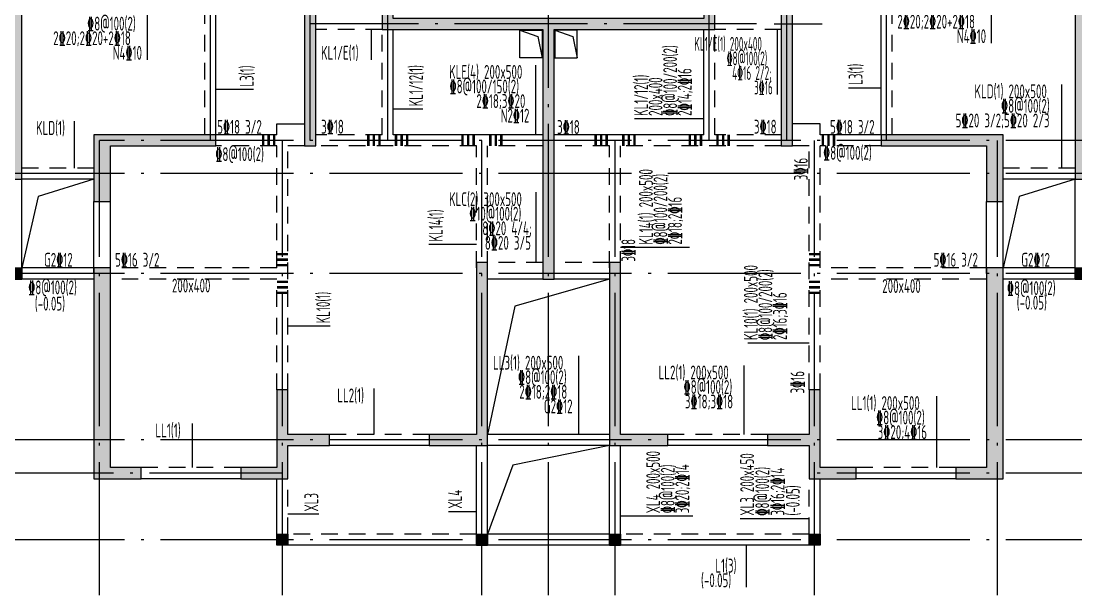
# Model space of a CAD drawing. Extents: x -144902 to 588294, y -160863 to 65494.
# Drawn here: x 262138 to 281168, y -67758 to -57468 of the extents above; entities that cross this region are included whole.
import ezdxf

# ---------------------------------------------------------------- set-up
doc = ezdxf.new("R2010")
doc.units = 0
doc.header["$LTSCALE"] = 100
doc.linetypes.add('3', pattern=[5, 3, -2])
doc.linetypes.add('ACAD_ISO04W100', pattern=[30.5, 24, -3, 0.5, -3])
doc.layers.get('0').update_dxf_attribs({"linetype": 'CONTINUOUS'})
for name, color, linetype in [('AXIS', 3, 'CONTINUOUS'), ('DOTE', 253, 'ACAD_ISO04W100'), ('GZ', 7, 'CONTINUOUS'), ('HATCH', 254, 'CONTINUOUS'), ('HIDE_BEAMDIMLOCAL', 7, 'CONTINUOUS'), ('HIDE_BEAMDIMMASS', 2, 'CONTINUOUS'), ('P排气道', 232, 'CONTINUOUS'), ('S_BEAMDIMLOCAL', 7, 'CONTINUOUS'), ('S_BEAMDIMMASS', 2, 'CONTINUOUS'), ('梁', 4, 'CONTINUOUS'), ('梁虚线', 134, '3'), ('次梁箍筋', 1, 'CONTINUOUS'), ('砼墙', 3, 'CONTINUOUS'), ('门', 174, 'CONTINUOUS'), ('门虚线', 174, '3'), ('零厚板', 7, 'CONTINUOUS')]:
    doc.layers.add(name, color=color, linetype=linetype)
doc.styles.get("Standard").update_dxf_attribs({"font": 'tssdeng.shx', "width": 0.7, "bigfont": 'tssdchn.shx'})

# ---------------------------------------------------------------- blocks, each defined once
blk = doc.blocks.new('2012120710010639')
at = {"layer": 'P排气道', "linetype": 'ByBlock', "elevation": 0}
for points in [[(13770, 500), (13770, 0), (13370, 0), (13370, 500)], [(14000, 500), (14000, 0), (14400, 0), (14400, 500)]]:
    blk.add_lwpolyline(points, close=True, dxfattribs=at)
for points in [[(13770, 500), (13447, 389), (13370, 0)], [(14400, 500), (14077, 389), (14000, 0)]]:
    blk.add_lwpolyline(points, dxfattribs=at)
blk = doc.blocks.new('2012122714531000')
at = {"layer": 'HATCH'}
blk.add_hatch(color=256, dxfattribs=at).paths.add_polyline_path([(0, 200), (200, 200), (200, 0), (0, 0)])
at = {"layer": 'GZ'}
blk.add_lwpolyline([(0, 200), (200, 200), (200, 0), (0, 0)], close=True, dxfattribs=at)
blk = doc.blocks.new('2012122621245179')
at = {"layer": 'HATCH'}
for points in [[(14861.4, 11175), (14861.4, 14775), (16261.4, 14775), (16261.4, 14975), (14611.4, 14975), (14611.4, 11375), (14261.4, 11375), (14261.4, 11175)], [(19961.4, 14775), (19961.4, 11775), (20161.4, 11775), (20161.4, 14975), (19461.2, 14975), (19461.2, 14775)], [(26361.4, 14975), (26361.4, 14675), (27161.4, 14675), (27161.4, 14075), (21561.4, 14075), (21561.4, 14675), (22361.4, 14675), (22361.4, 14975), (21361.4, 14975), (21361.4, 13875), (24261.4, 13875), (24261.4, 9375), (24461.4, 9375), (24461.4, 13875), (27361.4, 13875), (27361.4, 14975)], [(28761.4, 14775), (29261.5, 14775), (29261.5, 14975), (28561.4, 14975), (28561.4, 11775), (28761.4, 11775)], [(34111.4, 11375), (34111.4, 14975), (32461.4, 14975), (32461.4, 14775), (33861.4, 14775), (33861.4, 11175), (34461.4, 11175), (34461.4, 11375)], [(16461.4, 11775), (18361.2, 11775), (18361.2, 11975), (16161.4, 11975), (16161.4, 10775), (16461.4, 10775)], [(32561.4, 11975), (30361.4, 11975), (30361.4, 11775), (32261.4, 11775), (32261.4, 10775), (32561.4, 10775)], [(16161.4, 5775), (17011.4, 5775), (17011.4, 5975), (16461.4, 5975), (16461.4, 9575), (16161.4, 9575)], [(22211.4, 6575), (22211.4, 6375), (23261.4, 6375), (23261.4, 9675), (23061.4, 9675), (23061.4, 6575)], [(25461.4, 6375), (26511.4, 6375), (26511.4, 6575), (25661.4, 6575), (25661.4, 9675), (25461.4, 9675)], [(32261.4, 5975), (31711.4, 5975), (31711.4, 5775), (32561.4, 5775), (32561.4, 9575), (32261.4, 9575)], [(18811.4, 5775.4), (19661.4, 5775.4), (19661.4, 6375), (20411.4, 6375), (20411.4, 6575), (19661.4, 6575), (19661.4, 7375), (19461.4, 7375), (19461.4, 6575), (19461.4, 5975.4), (18811.4, 5975.4)], [(28311.4, 6575), (28311.4, 6375), (29061.4, 6375), (29061.4, 5775.4), (29911.4, 5775.4), (29911.4, 5975.4), (29261.4, 5975.4), (29261.4, 6575), (29261.4, 7375), (29061.4, 7375), (29061.4, 6575)]]:
    blk.add_hatch(color=256, dxfattribs=at).paths.add_polyline_path(points)
at = {"layer": 'AXIS'}
blk.add_line((28434.3, 13975, 0), (29299.5, 13975, 0), dxfattribs=at)
at = {"layer": 'DOTE'}
for p, q in [((20061.4, 11875, 0), (20061.4, 23075, 0)), ((28661.4, 11875, 0), (28661.4, 23075, 0)), ((24361.4, 3675, 0), (24361.4, 19375, 0)), ((18261.2, 11875), (18261.2, 14875)), ((21461.4, 11875, 0), (21461.4, 14875, 0)), ((27261.4, 11875, 0), (27261.4, 14875, 0)), ((30461.4, 11875), (30461.4, 14875)), ((28114.7, 13975, 0), (20061.4, 13975, 0)), ((44161.4, 11875, 0), (16261.4, 11875, 0)), ((16261.4, 3675, 0), (16261.4, 11875, 0)), ((19561.4, 3675, 0), (19561.4, 11875, 0)), ((23161.4, 3675, 0), (23161.4, 11875, 0)), ((25561.4, 3675, 0), (25561.4, 11875, 0)), ((29161.4, 3675, 0), (29161.4, 11875, 0)), ((32461.4, 3675, 0), (32461.4, 11875, 0)), ((44161.4, 11275, 0), (3061.4, 11275, 0)), ((44161.4, 9475, 0), (3061.4, 9475, 0)), ((44161.4, 6475, 0), (3061.4, 6475, 0)), ((19561.4, 5875, 0), (3061.4, 5875, 0)), ((44161.4, 5875, 0), (29161.4, 5875, 0)), ((44161.4, 4675, 0), (3061.4, 4675, 0))]:
    blk.add_line(p, q, dxfattribs=at)
at = {"layer": '梁'}
for p, q in [((18361.2, 11975), (18361.2, 14775)), ((30361.4, 11975), (30361.4, 14775)), ((21561.4, 11975), (21561.4, 13875)), ((27161.4, 11975), (27161.4, 13875)), ((19461.4, 11975), (19461.4, 12175)), ((19461.4, 12175), (19961.4, 12175)), ((29261.4, 12175), (28761.4, 12175)), ((29261.4, 11975), (29261.4, 12175)), ((19461.4, 11975), (18361.2, 11975)), ((24261.4, 11975), (21561.4, 11975)), ((27161.4, 11975), (24461.4, 11975)), ((30361.4, 11975), (29261.4, 11975)), ((14861.4, 9375), (14861.4, 11175)), ((16161.4, 11175), (14861.4, 11175)), ((33861.4, 11175), (32561.4, 11175)), ((33861.4, 9375), (33861.4, 11175)), ((14661.4, 9375), (14861.4, 9375)), ((24261.4, 9375), (23261.4, 9375)), ((25461.4, 9375), (24461.4, 9375)), ((33861.4, 9375), (34061.4, 9375)), ((25461.4, 6575), (23261.4, 6575)), ((22211.4, 6375), (20411.4, 6375)), ((23061.4, 4575), (23061.4, 6375)), ((23261.4, 4575), (23261.4, 6375)), ((25461.4, 6375), (23261.4, 6375)), ((25461.4, 4575), (25461.4, 6375)), ((25661.4, 4575), (25661.4, 6375)), ((28311.4, 6375), (26511.4, 6375)), ((18811.4, 5775.4), (17011.4, 5775)), ((31711.4, 5775), (29911.4, 5775.4)), ((23061.4, 4575), (23261.4, 4575)), ((25461.4, 4575), (25661.4, 4575))]:
    blk.add_line(p, q, dxfattribs=at)
at = {"layer": '梁', "color": 210}
for p, q in [((16161.4, 9575), (14861.4, 9575)), ((33861.4, 9575), (32561.4, 9575)), ((16161.4, 9375), (14861.4, 9375)), ((33861.4, 9375), (32561.4, 9375)), ((19461.4, 4575), (19461.4, 5775.4)), ((29261.4, 4575), (29261.4, 5775.4)), ((25461.4, 4775), (23261.4, 4775)), ((23061.4, 4575), (19461.4, 4575)), ((29261.4, 4575), (23261.4, 4575))]:
    blk.add_line(p, q, dxfattribs=at)
at = {"layer": '梁虚线'}
for p, q in [((18161.2, 11975), (18161.2, 14775)), ((30561.4, 11975), (30561.4, 14775)), ((21361.4, 13875), (20161.4, 13875)), ((21361.4, 11975), (21361.4, 13875)), ((27361.4, 11975), (27361.4, 13875)), ((28561.4, 13875), (27361.4, 13875)), ((21361.4, 11975), (20161.4, 11975)), ((28561.4, 11975), (27361.4, 11975)), ((19461.4, 11775), (18361.2, 11775)), ((19461.4, 9575), (19461.4, 11775)), ((19961.4, 11775), (19661.4, 11775)), ((19661.4, 7375), (19661.4, 11775)), ((23061.4, 11775), (20161.4, 11775)), ((23061.4, 9575), (23061.4, 11775)), ((24261.4, 11775), (23261.4, 11775)), ((23261.4, 9575), (23261.4, 11775)), ((25461.4, 11775), (24461.4, 11775)), ((25461.4, 9575), (25461.4, 11775)), ((28561.4, 11775), (25661.4, 11775)), ((25661.4, 9575), (25661.4, 11775)), ((29061.4, 11775), (28761.4, 11775)), ((29061.4, 7375), (29061.4, 11775)), ((30361.4, 11775), (29261.4, 11775)), ((29261.4, 9575), (29261.4, 11775)), ((16161.4, 11375), (14861.4, 11375)), ((33861.4, 11375), (32561.4, 11375)), ((19461.4, 9575), (16461.4, 9575)), ((24261.4, 9675), (23261.4, 9675)), ((25461.4, 9675), (24461.4, 9675)), ((32261.4, 9575), (29261.4, 9575)), ((19461.4, 9375), (16461.4, 9375)), ((19461.4, 7375), (19461.4, 9375)), ((32261.4, 9375), (29261.4, 9375)), ((29261.4, 7375), (29261.4, 9375)), ((22211.4, 6575), (20411.4, 6575)), ((28311.4, 6575), (26511.4, 6575)), ((18811.4, 5975.4), (17011.4, 5975)), ((31711.4, 5975), (29911.4, 5975.4))]:
    blk.add_line(p, q, dxfattribs=at)
at = {"layer": '梁虚线', "color": 210}
for p, q in [((19661.4, 4775), (19661.4, 5775.4)), ((29061.4, 4775), (29061.4, 5775.4)), ((23061.4, 4775), (19661.4, 4775)), ((29061.4, 4775), (25661.4, 4775))]:
    blk.add_line(p, q, dxfattribs=at)
at = {"layer": '砼墙'}
for points in [[(14861.4, 11175), (14861.4, 14775), (16261.4, 14775), (16261.4, 14975), (14611.4, 14975), (14611.4, 11375), (14261.4, 11375), (14261.4, 11175)], [(19961.4, 14775), (19961.4, 11775), (20161.4, 11775), (20161.4, 14975), (19461.2, 14975), (19461.2, 14775)], [(26361.4, 14975), (26361.4, 14675), (27161.4, 14675), (27161.4, 14075), (21561.4, 14075), (21561.4, 14675), (22361.4, 14675), (22361.4, 14975), (21361.4, 14975), (21361.4, 13875), (24261.4, 13875), (24261.4, 9375), (24461.4, 9375), (24461.4, 13875), (27361.4, 13875), (27361.4, 14975)], [(28761.4, 14775), (29261.5, 14775), (29261.5, 14975), (28561.4, 14975), (28561.4, 11775), (28761.4, 11775)], [(34111.4, 11375), (34111.4, 14975), (32461.4, 14975), (32461.4, 14775), (33861.4, 14775), (33861.4, 11175), (34461.4, 11175), (34461.4, 11375)], [(16461.4, 11775), (18361.2, 11775), (18361.2, 11975), (16161.4, 11975), (16161.4, 10775), (16461.4, 10775)], [(32561.4, 11975), (30361.4, 11975), (30361.4, 11775), (32261.4, 11775), (32261.4, 10775), (32561.4, 10775)], [(16161.4, 5775), (17011.4, 5775), (17011.4, 5975), (16461.4, 5975), (16461.4, 9575), (16161.4, 9575)], [(22211.4, 6575), (22211.4, 6375), (23261.4, 6375), (23261.4, 9675), (23061.4, 9675), (23061.4, 6575)], [(25461.4, 6375), (26511.4, 6375), (26511.4, 6575), (25661.4, 6575), (25661.4, 9675), (25461.4, 9675)], [(32261.4, 5975), (31711.4, 5975), (31711.4, 5775), (32561.4, 5775), (32561.4, 9575), (32261.4, 9575)], [(18811.4, 5775.4), (19661.4, 5775.4), (19661.4, 6375), (20411.4, 6375), (20411.4, 6575), (19661.4, 6575), (19661.4, 7375), (19461.4, 7375), (19461.4, 6575), (19461.4, 5975.4), (18811.4, 5975.4)], [(28311.4, 6575), (28311.4, 6375), (29061.4, 6375), (29061.4, 5775.4), (29911.4, 5775.4), (29911.4, 5975.4), (29261.4, 5975.4), (29261.4, 6575), (29261.4, 7375), (29061.4, 7375), (29061.4, 6575)]]:
    blk.add_lwpolyline(points, close=True, dxfattribs=at)
at = {"layer": '门'}
for p, q in [((16161.4, 9475), (16161.4, 10775)), ((16461.4, 9475), (16461.4, 10775)), ((32261.4, 9475), (32261.4, 10775)), ((32561.4, 9475), (32561.4, 10775))]:
    blk.add_line(p, q, dxfattribs=at)
at = {"layer": '门虚线'}
for p, q in [((16161.4, 9475), (16161.4, 10775)), ((16461.4, 9475), (16461.4, 10775)), ((32261.4, 9475), (32261.4, 10775)), ((32561.4, 9475), (32561.4, 10775))]:
    blk.add_line(p, q, dxfattribs=at)
at = {"layer": '零厚板'}
for points in [[(16161.4, 11175), (15151.5, 10865.3), (14861.4, 9575)], [(33861.4, 11175), (32851.5, 10865.3), (32561.4, 9575)], [(25461.4, 9375), (23755.8, 8885.5), (23261.4, 6575)], [(25461.4, 6375), (23718.3, 6020.1), (23261.4, 4775)]]:
    blk.add_lwpolyline(points, dxfattribs=at)
at = {"xscale": -1}
blk.add_blockref('2012120710010639', (38246.4, 13360, 0), dxfattribs=at)
at = {"layer": 'HATCH'}
for p in [(14661.4, 9375), (33861.4, 9375), (19461.4, 4575), (23061.4, 4575), (25461.4, 4575), (29061.4, 4575)]:
    blk.add_blockref('2012122714531000', p, dxfattribs=at)

msp = doc.modelspace()

# ---------------------------------------------------------------- linework, layer by layer
at = {"layer": 'HIDE_BEAMDIMMASS'}
for p, q in [((266333.22, -58699.456, 0), (265652.641, -58699.456, 0)), ((277068.091, -58667.768, 0), (277652.791, -58667.768, 0)), ((269386.437, -59053.725, 0), (268852.791, -59053.725, 0)), ((273205.983, -59226.601, 0), (274452.791, -59226.601, 0)), ((269493.216, -61491.317, 0), (270352.791, -61491.317, 0)), ((274196.179, -61546.421, 0), (272952.791, -61546.421, 0)), ((267712.986, -62966.211, 0), (266952.791, -62966.211, 0)), ((275250.529, -63267.456, 0), (276352.791, -63267.456, 0)), ((267508.12, -66358.181, 0), (266952.791, -66358.181, 0)), ((269851.468, -66307.476, 0), (270352.791, -66307.476, 0)), ((274258.385, -66389.971, 0), (272952.791, -66389.971, 0)), ((275110.384, -66433.088), (276352.791, -66433.088))]:
    msp.add_line(p, q, dxfattribs=at)
at = {"layer": 'S_BEAMDIMMASS'}
for p, q in [((264417.083, -58163.803, 0), (264417.095, -56717.894, 0)), ((279646.075, -57865.213, 0), (279646.075, -56717.899, 0)), ((268458.816, -58164.282, 0), (268458.816, -57617.91, 0)), ((275781.84, -58790.447, 0), (275781.84, -57617.91, 0)), ((271416.856, -58259.165, 0), (271416.856, -59517.91, 0)), ((280905.872, -58608.966, 0), (280905.861, -60117.907, 0)), ((263097.09, -59269.496, 0), (263097.084, -60117.902, 0)), ((271426.349, -60552.681, 0), (271426.349, -61817.91, 0)), ((272191.207, -63500.849, 0), (272191.207, -64917.91, 0)), ((275178.263, -63676.504, 0), (275178.271, -64917.91, 0)), ((268503.9, -64090.022, 0), (268503.906, -64917.905, 0)), ((278651.346, -64228.266, 0), (278651.034, -65517.825, 0)), ((265222.922, -64722.203, 0), (265223.114, -65517.687, 0)), ((275226.255, -67672.897, 0), (275226.255, -66917.899, 0))]:
    msp.add_line(p, q, dxfattribs=at)
at = {"layer": '次梁箍筋', "const_width": 44.9, "elevation": 0}
for points in [[(266503.637, -59517.91), (266503.637, -59717.91)], [(266603.637, -59517.91), (266603.637, -59717.91)], [(266703.637, -59517.91), (266703.637, -59717.91)], [(268402.791, -59517.91), (268402.791, -59717.91)], [(268502.791, -59517.91), (268502.791, -59717.91)], [(268602.791, -59517.91), (268602.791, -59717.91)], [(268902.791, -59517.91), (268902.791, -59717.91)], [(269002.791, -59517.91), (269002.791, -59717.91)], [(269102.791, -59517.91), (269102.791, -59717.91)], [(270102.791, -59517.91), (270102.791, -59717.91)], [(270202.791, -59517.91), (270202.791, -59717.91)], [(270302.791, -59517.91), (270302.791, -59717.91)], [(270602.791, -59517.91), (270602.791, -59717.91)], [(270702.791, -59517.91), (270702.791, -59717.91)], [(270802.791, -59517.91), (270802.791, -59717.91)], [(272502.791, -59517.91), (272502.791, -59717.91)], [(272602.791, -59517.91), (272602.791, -59717.91)], [(272702.791, -59517.91), (272702.791, -59717.91)], [(273002.791, -59517.91), (273002.791, -59717.91)], [(273102.791, -59517.91), (273102.791, -59717.91)], [(273202.791, -59517.91), (273202.791, -59717.91)], [(274202.791, -59517.91), (274202.791, -59717.91)], [(274302.791, -59517.91), (274302.791, -59717.91)], [(274402.791, -59517.91), (274402.791, -59717.91)], [(274702.791, -59517.91), (274702.791, -59717.91)], [(274802.791, -59517.91), (274802.791, -59717.91)], [(274902.791, -59517.91), (274902.791, -59717.91)], [(276603.637, -59517.91), (276603.637, -59717.91)], [(276703.637, -59517.91), (276703.637, -59717.91)], [(276803.637, -59517.91), (276803.637, -59717.91)], [(266952.791, -61667.91), (266752.791, -61667.91)], [(276552.791, -61667.91), (276352.791, -61667.91)], [(266952.791, -61767.91), (266752.791, -61767.91)], [(266952.791, -61867.91), (266752.791, -61867.91)], [(276552.791, -61767.91), (276352.791, -61767.91)], [(276552.791, -61867.91), (276352.791, -61867.91)], [(266952.791, -62167.91), (266752.791, -62167.91)], [(276552.791, -62167.91), (276352.791, -62167.91)], [(266952.791, -62267.91), (266752.791, -62267.91)], [(266952.791, -62367.91), (266752.791, -62367.91)], [(276552.791, -62267.91), (276352.791, -62267.91)], [(276552.791, -62367.91), (276352.791, -62367.91)]]:
    msp.add_lwpolyline(points, dxfattribs=at)

# ---------------------------------------------------------------- block references
at = {"layer": 'AXIS'}
msp.add_blockref('2012122621245179', (247291.433, -71492.91, 0), dxfattribs=at)

# ---------------------------------------------------------------- texts
at = {"layer": 'HIDE_BEAMDIMLOCAL', "width": 0.6}
for s, p in [('3%%13216', (276330.261, -60337.781)), ('3%%13218', (273218.262, -61804.234, 0)), ('3%%13216', (276268.876, -64180.647))]:
    msp.add_text(s, height=250, rotation=90, dxfattribs=at).set_placement(p)
at = {"layer": 'HIDE_BEAMDIMMASS', "width": 0.6}
for s, p in [('%%1328@100/200(2)', (273972.18, -59176.601, 0)), ('L3(1) ', (266333.22, -58649.455, 0)), ('KL1/12(1) ', (269386.437, -59003.724, 0)), ('2%%13214;2%%13216', (274234.68, -59176.601, 0)), ('L3(1) ', (277318.091, -58617.768, 0)), ('KL1/12(1) ', (273447.18, -59176.601, 0)), ('200x400', (273709.68, -59176.601, 0)), ('KL14(1) 200x500', (273535.355, -61496.42, 0)), ('%%1328@100/200(2)', (273797.855, -61496.42, 0)), ('2%%13218;2%%13216', (274060.355, -61496.42, 0)), ('KL14(1) ', (269743.216, -61441.317, 0)), ('KL10(1) 200x500', (275427.934, -63217.456, 0)), ('%%1328@100/200(2)', (275690.434, -63217.456, 0)), ('KL10(1) ', (267712.986, -62916.21, 0)), ('2%%13216;3%%13216', (275952.934, -63217.456, 0)), ('XL4 200x500', (273665.916, -66339.97, 0)), ('XL3 200x450', (275360.384, -66383.087)), ('3%%13220;2%%13214', (274190.916, -66339.97, 0)), ('%%1328@100(2)', (273928.416, -66339.97, 0)), ('%%1328@100(2)', (275635.384, -66383.087)), ('3%%13216;2%%13214', (275910.384, -66383.087)), ('XL3 ', (267498.505, -66308.18, 0)), ('XL4 ', (270091.852, -66257.476, 0)), ('(-0.05)', (276185.384, -66383.087))]:
    msp.add_text(s, height=250, rotation=90, dxfattribs=at).set_placement(p)
at = {"layer": 'S_BEAMDIMLOCAL', "width": 0.6}
for s, p in [('5%%13218 3/2', (265675.812, -59499.258)), ('3%%13218', (267551.065, -59496.383, 0)), ('3%%13218', (271808.093, -59502.934, 0)), ('3%%13218', (275358.846, -59496.383, 0)), ('5%%13218 3/2', (276731.709, -59499.258)), ('%%1328@100(2)', (265641.375, -59991.659, 0)), ('%%1328@100(2)', (276607.066, -59967.89, 0)), ('200x400', (264859.323, -62360.375, 0)), ('200x400', (277673.88, -62368.706, 0))]:
    msp.add_text(s, height=250, dxfattribs=at).set_placement(p)
for s, rotation, p in [('G2%%13212', 0.0000133, (262551.666, -61895.871, 0)), ('5%%13216 3/2', 0.0000133, (263833.382, -61895.871, 0)), ('5%%13216 3/2', 359.9999867, (278600.455, -61895.871, 0)), ('G2%%13212', 359.9999867, (280182.762, -61895.871, 0)), ('%%1328@100(2)', 359.9999867, (262266.32, -62393.665, 0)), ('%%1328@100(2)', 359.9999867, (279923.564, -62406.995, 0)), ('(-0.05)', 0.0000133, (262384.836, -62685.885, 0)), ('(-0.05)', 359.9999867, (280098.791, -62667.607, 0))]:
    msp.add_text(s, height=250, rotation=rotation, dxfattribs=at).set_placement(p)
at = {"layer": 'S_BEAMDIMMASS', "width": 0.6}
for s, rotation, p in [('%%1328@100(2)', 359.9995119, (263328.626, -57638.794, 0)), ('2%%13220;2%%13220+2%%13218', 359.9995168, (262717.085, -57901.289, 0)), ('N4%%13210', 359.9995483, (263790.16, -58163.798, 0)), ('KLD(1) 200x500', 359.9995964, (279337.971, -58858.955, 0)), ('%%1328@100(2)', 359.9995945, (279817.406, -59121.458, 0)), ('5%%13220 3/2;5%%13220 2/3', 359.9995925, (278996.992, -59383.952, 0)), ('KLD(1) ', 359.9995964, (262406.703, -59519.492, 0)), ('LL2(1) 200x500', 0.0003611, (273639.211, -63926.514, 0)), ('%%1328@100(2)', 0.0003589, (274089.804, -64189.011, 0)), ('LL2(1) ', 0.0003611, (267842.363, -64340.026, 0)), ('3%%13218;3%%13218', 0.0003589, (274112.882, -64451.511, 0)), ('LL1(1) 200x500', 359.9861341, (277112.233, -64477.894, 0)), ('%%1328@100(2)', 359.9861324, (277562.76, -64740.503, 0)), ('LL1(1) ', 0.0138404, (264561.443, -64972.363, 0)), ('3%%13220;4%%13216', 359.9861467, (277591.542, -65003.01, 0)), ('L1(3) ', 359.9999803, (274662.794, -67410.397, 0)), ('(-0.05)', 359.9999713, (274403.178, -67672.897, 0))]:
    msp.add_text(s, height=250, rotation=rotation, dxfattribs=at).set_placement(p)
at = {"layer": 'S_BEAMDIMMASS'}
for s, width, p in [('2%%13220;2%%13220+2%%13218', 0.6, (277946.075, -57602.713, 0)), ('N4%%13210', 0.6, (279019.152, -57865.213, 0)), ('KL1/E(1) 200x400', 0.5, (274284.233, -58002.947, 0)), ('KL1/E(1) ', 0.6, (267549.2, -58164.282, 0)), ('%%1328@100(2)', 0.5, (274866.456, -58265.447, 0)), ('KLE(4) 200x500', 0.6, (269860.495, -58509.165, 0)), ('4%%13216 2/2;', 0.5, (274966.925, -58527.947, 0)), ('%%1328@100/150(2)', 0.6, (269866.855, -58771.665, 0)), ('3%%13216', 0.5, (275361.648, -58790.447, 0)), ('2%%13218;3%%13220', 0.6, (270351.471, -59034.165, 0)), ('N2%%13212', 0.6, (270789.932, -59296.665, 0)), ('KLC(2) 300x500', 0.6, (269858.45, -60802.681, 0)), ('%%13210@100(2)', 0.6, (270222.502, -61065.181, 0)), ('8%%13220 4/4;', 0.6, (270458.45, -61327.681, 0)), ('8%%13220 3/5', 0.6, (270504.604, -61590.181, 0)), ('LL3(1) 200x500', 0.6, (270652.154, -63750.849, 0)), ('%%1328@100(2)', 0.6, (271102.745, -64013.349, 0)), ('2%%13218;2%%13218', 0.6, (271125.821, -64275.849, 0)), ('G2%%13212', 0.6, (271570.052, -64538.349, 0))]:
    msp.add_text(s, height=250, dxfattribs=dict(at, width=width)).set_placement(p)

doc.saveas('drawing.dxf')
